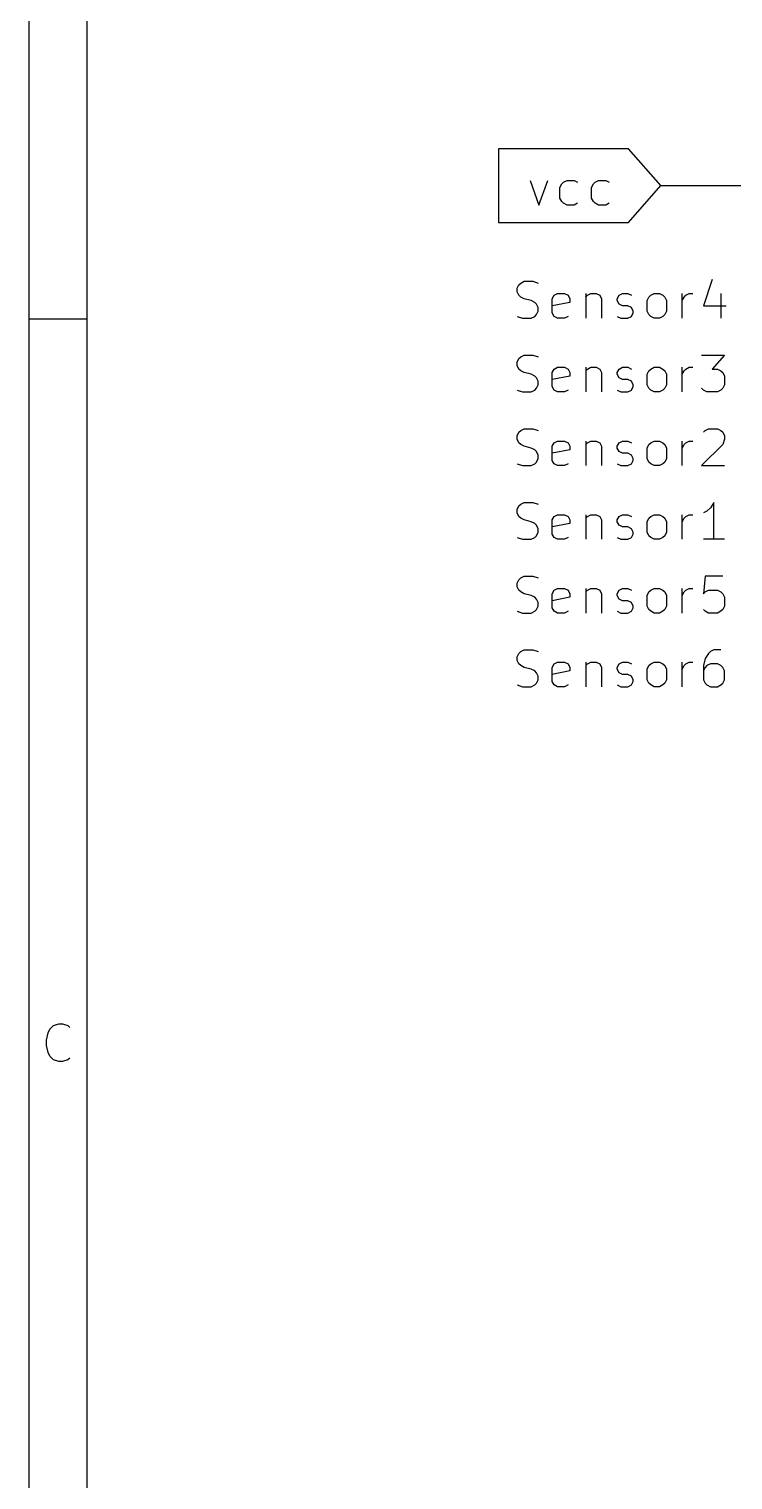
# Model space of a CAD drawing. Extents: x 0.4 to 11.3, y -7.9 to -0.4.
# Drawn here: x 0.394 to 1.348, y -5.906 to -3.938 of the extents above; entities that cross this region are included whole.
import ezdxf

# ---------------------------------------------------------------- set-up
doc = ezdxf.new("R2010")
doc.units = 0
doc.header["$MEASUREMENT"] = 0
for name, color, linetype in [('GRAY1', 251, 'CONTINUOUS'), ('GREEN3', 91, 'CONTINUOUS'), ('RED2', 1, 'CONTINUOUS')]:
    doc.layers.add(name, color=color, linetype=linetype)

msp = doc.modelspace()

# ---------------------------------------------------------------- linework, layer by layer
at = {"layer": 'GRAY1', "linetype": 'CONTINUOUS'}
for p, q in [((1.0554, -4.2893), (1.0578, -4.2846)), ((1.0554, -4.2941), (1.0554, -4.2893)), ((1.0578, -4.2846), (1.0602, -4.2822)), ((1.0602, -4.2822), (1.0649, -4.2798)), ((1.0649, -4.2798), (1.0768, -4.2798)), ((1.0768, -4.2798), (1.084, -4.2822)), ((1.3197, -4.2774), (1.3078, -4.3131)), ((1.0578, -4.2988), (1.0554, -4.2941)), ((1.0602, -4.3012), (1.0578, -4.2988)), ((1.0649, -4.3036), (1.0602, -4.3012)), ((1.0745, -4.306), (1.0649, -4.3036)), ((1.0792, -4.3084), (1.0745, -4.306)), ((1.0816, -4.3108), (1.0792, -4.3084)), ((1.103, -4.3036), (1.1054, -4.2988)), ((1.103, -4.3227), (1.103, -4.3036)), ((1.1268, -4.3084), (1.103, -4.3131)), ((1.1054, -4.2988), (1.1102, -4.2965)), ((1.1102, -4.2965), (1.1197, -4.2965)), ((1.1197, -4.2965), (1.1245, -4.2988)), ((1.1245, -4.2988), (1.1268, -4.3036)), ((1.1268, -4.3036), (1.1268, -4.3084)), ((1.1483, -4.2965), (1.1483, -4.3298)), ((1.1483, -4.3012), (1.1507, -4.2988)), ((1.1507, -4.2988), (1.1554, -4.2965)), ((1.1554, -4.2965), (1.1626, -4.2965)), ((1.1626, -4.2965), (1.1673, -4.2988)), ((1.1673, -4.2988), (1.1697, -4.3036)), ((1.1697, -4.3036), (1.1697, -4.3298)), ((1.1911, -4.3036), (1.1935, -4.2988)), ((1.1911, -4.306), (1.1911, -4.3036)), ((1.1935, -4.3108), (1.1911, -4.306)), ((1.1935, -4.2988), (1.1983, -4.2965)), ((1.1983, -4.2965), (1.2054, -4.2965)), ((1.2054, -4.2965), (1.2102, -4.2988)), ((1.2316, -4.306), (1.234, -4.3012)), ((1.2316, -4.3203), (1.2316, -4.306)), ((1.234, -4.3012), (1.2364, -4.2988)), ((1.2364, -4.2988), (1.2411, -4.2965)), ((1.2411, -4.2965), (1.2483, -4.2965)), ((1.2483, -4.2965), (1.253, -4.2988)), ((1.253, -4.2988), (1.2554, -4.3012)), ((1.2554, -4.3012), (1.2578, -4.306)), ((1.2578, -4.306), (1.2578, -4.3203)), ((1.2792, -4.3298), (1.2792, -4.2965)), ((1.2792, -4.306), (1.2816, -4.3012)), ((1.2816, -4.3012), (1.284, -4.2988)), ((1.284, -4.2988), (1.2887, -4.2965)), ((1.2887, -4.2965), (1.2935, -4.2965)), ((1.3316, -4.2965), (1.3316, -4.3298)), ((1.0554, -4.3274), (1.0626, -4.3298)), ((1.0626, -4.3298), (1.0745, -4.3298)), ((1.0745, -4.3298), (1.0792, -4.3274)), ((1.0792, -4.3274), (1.0816, -4.325)), ((1.084, -4.3155), (1.0816, -4.3108)), ((1.0816, -4.325), (1.084, -4.3203)), ((1.084, -4.3203), (1.084, -4.3155)), ((1.1054, -4.3274), (1.103, -4.3227)), ((1.1102, -4.3298), (1.1054, -4.3274)), ((1.1197, -4.3298), (1.1102, -4.3298)), ((1.1245, -4.3274), (1.1197, -4.3298)), ((1.1911, -4.3274), (1.1959, -4.3298)), ((1.1983, -4.3131), (1.1935, -4.3108)), ((1.1959, -4.3298), (1.2054, -4.3298)), ((1.2054, -4.3131), (1.1983, -4.3131)), ((1.2102, -4.3155), (1.2054, -4.3131)), ((1.2054, -4.3298), (1.2102, -4.3274)), ((1.2126, -4.3203), (1.2102, -4.3155)), ((1.2102, -4.3274), (1.2126, -4.3227)), ((1.2126, -4.3227), (1.2126, -4.3203)), ((1.234, -4.325), (1.2316, -4.3203)), ((1.2364, -4.3274), (1.234, -4.325)), ((1.2411, -4.3298), (1.2364, -4.3274)), ((1.2483, -4.3298), (1.2411, -4.3298)), ((1.253, -4.3274), (1.2483, -4.3298)), ((1.2554, -4.325), (1.253, -4.3274)), ((1.2578, -4.3203), (1.2554, -4.325)), ((1.3078, -4.3131), (1.3387, -4.3131)), ((1.0554, -4.3893), (1.0578, -4.3846)), ((1.0554, -4.3941), (1.0554, -4.3893)), ((1.0578, -4.3846), (1.0602, -4.3822)), ((1.0602, -4.3822), (1.0649, -4.3798)), ((1.0649, -4.3798), (1.0768, -4.3798)), ((1.0768, -4.3798), (1.084, -4.3822)), ((1.3054, -4.3798), (1.3364, -4.3798)), ((1.3364, -4.3798), (1.3197, -4.3988)), ((1.0578, -4.3988), (1.0554, -4.3941)), ((1.0602, -4.4012), (1.0578, -4.3988)), ((1.0649, -4.4036), (1.0602, -4.4012)), ((1.0745, -4.406), (1.0649, -4.4036)), ((1.0792, -4.4084), (1.0745, -4.406)), ((1.0816, -4.4108), (1.0792, -4.4084)), ((1.103, -4.4036), (1.1054, -4.3988)), ((1.103, -4.4227), (1.103, -4.4036)), ((1.1268, -4.4084), (1.103, -4.4131)), ((1.1054, -4.3988), (1.1102, -4.3965)), ((1.1102, -4.3965), (1.1197, -4.3965)), ((1.1197, -4.3965), (1.1245, -4.3988)), ((1.1245, -4.3988), (1.1268, -4.4036)), ((1.1268, -4.4036), (1.1268, -4.4084)), ((1.1483, -4.3965), (1.1483, -4.4298)), ((1.1483, -4.4012), (1.1507, -4.3988)), ((1.1507, -4.3988), (1.1554, -4.3965)), ((1.1554, -4.3965), (1.1626, -4.3965)), ((1.1626, -4.3965), (1.1673, -4.3988)), ((1.1673, -4.3988), (1.1697, -4.4036)), ((1.1697, -4.4036), (1.1697, -4.4298)), ((1.1911, -4.4036), (1.1935, -4.3988)), ((1.1911, -4.406), (1.1911, -4.4036)), ((1.1935, -4.4108), (1.1911, -4.406)), ((1.1935, -4.3988), (1.1983, -4.3965)), ((1.1983, -4.3965), (1.2054, -4.3965)), ((1.2054, -4.3965), (1.2102, -4.3988)), ((1.2316, -4.406), (1.234, -4.4012)), ((1.2316, -4.4203), (1.2316, -4.406)), ((1.234, -4.4012), (1.2364, -4.3988)), ((1.2364, -4.3988), (1.2411, -4.3965)), ((1.2411, -4.3965), (1.2483, -4.3965)), ((1.2483, -4.3965), (1.253, -4.3988)), ((1.253, -4.3988), (1.2554, -4.4012)), ((1.2554, -4.4012), (1.2578, -4.406)), ((1.2578, -4.406), (1.2578, -4.4203)), ((1.2792, -4.4298), (1.2792, -4.3965)), ((1.2792, -4.406), (1.2816, -4.4012)), ((1.2816, -4.4012), (1.284, -4.3988)), ((1.284, -4.3988), (1.2887, -4.3965)), ((1.2887, -4.3965), (1.2935, -4.3965)), ((1.3197, -4.3988), (1.3268, -4.3988)), ((1.3268, -4.3988), (1.3316, -4.4012)), ((1.3316, -4.4012), (1.334, -4.4036)), ((1.334, -4.4036), (1.3364, -4.4084)), ((1.3364, -4.4084), (1.3364, -4.4203)), ((1.0554, -4.4274), (1.0626, -4.4298)), ((1.0745, -4.4298), (1.0792, -4.4274)), ((1.0792, -4.4274), (1.0816, -4.425)), ((1.084, -4.4155), (1.0816, -4.4108)), ((1.0816, -4.425), (1.084, -4.4203)), ((1.084, -4.4203), (1.084, -4.4155)), ((1.1054, -4.4274), (1.103, -4.4227)), ((1.1102, -4.4298), (1.1054, -4.4274)), ((1.1245, -4.4274), (1.1197, -4.4298)), ((1.1911, -4.4274), (1.1959, -4.4298)), ((1.1983, -4.4131), (1.1935, -4.4108)), ((1.2054, -4.4131), (1.1983, -4.4131)), ((1.2102, -4.4155), (1.2054, -4.4131)), ((1.2054, -4.4298), (1.2102, -4.4274)), ((1.2126, -4.4203), (1.2102, -4.4155)), ((1.2102, -4.4274), (1.2126, -4.4227)), ((1.2126, -4.4227), (1.2126, -4.4203)), ((1.234, -4.425), (1.2316, -4.4203)), ((1.2364, -4.4274), (1.234, -4.425)), ((1.2411, -4.4298), (1.2364, -4.4274)), ((1.253, -4.4274), (1.2483, -4.4298)), ((1.2554, -4.425), (1.253, -4.4274)), ((1.2578, -4.4203), (1.2554, -4.425)), ((1.3078, -4.4274), (1.3054, -4.425)), ((1.3126, -4.4298), (1.3078, -4.4274)), ((1.3316, -4.4274), (1.3268, -4.4298)), ((1.334, -4.425), (1.3316, -4.4274)), ((1.3364, -4.4203), (1.334, -4.425)), ((1.0626, -4.4298), (1.0745, -4.4298)), ((1.1197, -4.4298), (1.1102, -4.4298)), ((1.1959, -4.4298), (1.2054, -4.4298)), ((1.2483, -4.4298), (1.2411, -4.4298)), ((1.3268, -4.4298), (1.3126, -4.4298)), ((1.0554, -4.4893), (1.0578, -4.4846)), ((1.0578, -4.4846), (1.0602, -4.4822)), ((1.0602, -4.4822), (1.0649, -4.4798)), ((1.0649, -4.4798), (1.0768, -4.4798)), ((1.0768, -4.4798), (1.084, -4.4822)), ((1.3078, -4.4846), (1.3102, -4.4822)), ((1.3102, -4.4822), (1.3149, -4.4798)), ((1.3149, -4.4798), (1.3268, -4.4798)), ((1.3268, -4.4798), (1.3316, -4.4822)), ((1.3316, -4.4822), (1.334, -4.4846)), ((1.334, -4.4846), (1.3364, -4.4893)), ((1.0554, -4.4941), (1.0554, -4.4893)), ((1.0578, -4.4988), (1.0554, -4.4941)), ((1.0602, -4.5012), (1.0578, -4.4988)), ((1.0649, -4.5036), (1.0602, -4.5012)), ((1.0745, -4.506), (1.0649, -4.5036)), ((1.0792, -4.5084), (1.0745, -4.506)), ((1.103, -4.5036), (1.1054, -4.4988)), ((1.103, -4.5227), (1.103, -4.5036)), ((1.1054, -4.4988), (1.1102, -4.4965)), ((1.1102, -4.4965), (1.1197, -4.4965)), ((1.1197, -4.4965), (1.1245, -4.4988)), ((1.1245, -4.4988), (1.1268, -4.5036)), ((1.1268, -4.5036), (1.1268, -4.5084)), ((1.1483, -4.4965), (1.1483, -4.5298)), ((1.1483, -4.5012), (1.1507, -4.4988)), ((1.1507, -4.4988), (1.1554, -4.4965)), ((1.1554, -4.4965), (1.1626, -4.4965)), ((1.1626, -4.4965), (1.1673, -4.4988)), ((1.1673, -4.4988), (1.1697, -4.5036)), ((1.1697, -4.5036), (1.1697, -4.5298)), ((1.1911, -4.5036), (1.1935, -4.4988)), ((1.1911, -4.506), (1.1911, -4.5036)), ((1.1935, -4.5108), (1.1911, -4.506)), ((1.1935, -4.4988), (1.1983, -4.4965)), ((1.1983, -4.4965), (1.2054, -4.4965)), ((1.2054, -4.4965), (1.2102, -4.4988)), ((1.2316, -4.506), (1.234, -4.5012)), ((1.2316, -4.5203), (1.2316, -4.506)), ((1.234, -4.5012), (1.2364, -4.4988)), ((1.2364, -4.4988), (1.2411, -4.4965)), ((1.2411, -4.4965), (1.2483, -4.4965)), ((1.2483, -4.4965), (1.253, -4.4988)), ((1.253, -4.4988), (1.2554, -4.5012)), ((1.2554, -4.5012), (1.2578, -4.506)), ((1.2578, -4.506), (1.2578, -4.5203)), ((1.2792, -4.5298), (1.2792, -4.4965)), ((1.2792, -4.506), (1.2816, -4.5012)), ((1.2816, -4.5012), (1.284, -4.4988)), ((1.284, -4.4988), (1.2887, -4.4965)), ((1.2887, -4.4965), (1.2935, -4.4965)), ((1.334, -4.5012), (1.3054, -4.5298)), ((1.3364, -4.4941), (1.334, -4.5012)), ((1.3364, -4.4893), (1.3364, -4.4941)), ((1.0816, -4.5108), (1.0792, -4.5084)), ((1.0792, -4.5274), (1.0816, -4.525)), ((1.084, -4.5155), (1.0816, -4.5108)), ((1.0816, -4.525), (1.084, -4.5203)), ((1.084, -4.5203), (1.084, -4.5155)), ((1.1268, -4.5084), (1.103, -4.5131)), ((1.1054, -4.5274), (1.103, -4.5227)), ((1.1983, -4.5131), (1.1935, -4.5108)), ((1.2054, -4.5131), (1.1983, -4.5131)), ((1.2102, -4.5155), (1.2054, -4.5131)), ((1.2126, -4.5203), (1.2102, -4.5155)), ((1.2102, -4.5274), (1.2126, -4.5227)), ((1.2126, -4.5227), (1.2126, -4.5203)), ((1.234, -4.525), (1.2316, -4.5203)), ((1.2364, -4.5274), (1.234, -4.525)), ((1.2554, -4.525), (1.253, -4.5274)), ((1.2578, -4.5203), (1.2554, -4.525)), ((1.0554, -4.5274), (1.0626, -4.5298)), ((1.0626, -4.5298), (1.0745, -4.5298)), ((1.0745, -4.5298), (1.0792, -4.5274)), ((1.1102, -4.5298), (1.1054, -4.5274)), ((1.1197, -4.5298), (1.1102, -4.5298)), ((1.1245, -4.5274), (1.1197, -4.5298)), ((1.1911, -4.5274), (1.1959, -4.5298)), ((1.1959, -4.5298), (1.2054, -4.5298)), ((1.2054, -4.5298), (1.2102, -4.5274)), ((1.2411, -4.5298), (1.2364, -4.5274)), ((1.2483, -4.5298), (1.2411, -4.5298)), ((1.253, -4.5274), (1.2483, -4.5298)), ((1.3054, -4.5298), (1.3364, -4.5298)), ((1.0554, -4.5893), (1.0578, -4.5846)), ((1.0578, -4.5846), (1.0602, -4.5822)), ((1.0602, -4.5822), (1.0649, -4.5798)), ((1.0649, -4.5798), (1.0768, -4.5798)), ((1.0768, -4.5798), (1.084, -4.5822)), ((1.3221, -4.5798), (1.3173, -4.5869)), ((1.3221, -4.6298), (1.3221, -4.5798)), ((1.0554, -4.5941), (1.0554, -4.5893)), ((1.0578, -4.5988), (1.0554, -4.5941)), ((1.0602, -4.6012), (1.0578, -4.5988)), ((1.0649, -4.6036), (1.0602, -4.6012)), ((1.0745, -4.606), (1.0649, -4.6036)), ((1.103, -4.6036), (1.1054, -4.5988)), ((1.103, -4.6227), (1.103, -4.6036)), ((1.1054, -4.5988), (1.1102, -4.5965)), ((1.1102, -4.5965), (1.1197, -4.5965)), ((1.1197, -4.5965), (1.1245, -4.5988)), ((1.1245, -4.5988), (1.1268, -4.6036)), ((1.1268, -4.6036), (1.1268, -4.6084)), ((1.1483, -4.5965), (1.1483, -4.6298)), ((1.1483, -4.6012), (1.1507, -4.5988)), ((1.1507, -4.5988), (1.1554, -4.5965)), ((1.1554, -4.5965), (1.1626, -4.5965)), ((1.1626, -4.5965), (1.1673, -4.5988)), ((1.1673, -4.5988), (1.1697, -4.6036)), ((1.1697, -4.6036), (1.1697, -4.6298)), ((1.1911, -4.6036), (1.1935, -4.5988)), ((1.1911, -4.606), (1.1911, -4.6036)), ((1.1935, -4.5988), (1.1983, -4.5965)), ((1.1983, -4.5965), (1.2054, -4.5965)), ((1.2054, -4.5965), (1.2102, -4.5988)), ((1.2316, -4.606), (1.234, -4.6012)), ((1.234, -4.6012), (1.2364, -4.5988)), ((1.2364, -4.5988), (1.2411, -4.5965)), ((1.2411, -4.5965), (1.2483, -4.5965)), ((1.2483, -4.5965), (1.253, -4.5988)), ((1.253, -4.5988), (1.2554, -4.6012)), ((1.2554, -4.6012), (1.2578, -4.606)), ((1.2792, -4.6298), (1.2792, -4.5965)), ((1.2792, -4.606), (1.2816, -4.6012)), ((1.2816, -4.6012), (1.284, -4.5988)), ((1.284, -4.5988), (1.2887, -4.5965)), ((1.2887, -4.5965), (1.2935, -4.5965)), ((1.3126, -4.5917), (1.3078, -4.5941)), ((1.3173, -4.5869), (1.3126, -4.5917)), ((1.0792, -4.6084), (1.0745, -4.606)), ((1.0816, -4.6108), (1.0792, -4.6084)), ((1.0792, -4.6274), (1.0816, -4.625)), ((1.084, -4.6155), (1.0816, -4.6108)), ((1.0816, -4.625), (1.084, -4.6203)), ((1.084, -4.6203), (1.084, -4.6155)), ((1.1268, -4.6084), (1.103, -4.6131)), ((1.1054, -4.6274), (1.103, -4.6227)), ((1.1935, -4.6108), (1.1911, -4.606)), ((1.1983, -4.6131), (1.1935, -4.6108)), ((1.2054, -4.6131), (1.1983, -4.6131)), ((1.2102, -4.6155), (1.2054, -4.6131)), ((1.2126, -4.6203), (1.2102, -4.6155)), ((1.2102, -4.6274), (1.2126, -4.6227)), ((1.2126, -4.6227), (1.2126, -4.6203)), ((1.2316, -4.6203), (1.2316, -4.606)), ((1.234, -4.625), (1.2316, -4.6203)), ((1.2364, -4.6274), (1.234, -4.625)), ((1.2554, -4.625), (1.253, -4.6274)), ((1.2578, -4.6203), (1.2554, -4.625)), ((1.2578, -4.606), (1.2578, -4.6203)), ((1.0554, -4.6274), (1.0626, -4.6298)), ((1.0626, -4.6298), (1.0745, -4.6298)), ((1.0745, -4.6298), (1.0792, -4.6274)), ((1.1102, -4.6298), (1.1054, -4.6274)), ((1.1197, -4.6298), (1.1102, -4.6298)), ((1.1245, -4.6274), (1.1197, -4.6298)), ((1.1911, -4.6274), (1.1959, -4.6298)), ((1.1959, -4.6298), (1.2054, -4.6298)), ((1.2054, -4.6298), (1.2102, -4.6274)), ((1.2411, -4.6298), (1.2364, -4.6274)), ((1.2483, -4.6298), (1.2411, -4.6298)), ((1.253, -4.6274), (1.2483, -4.6298)), ((1.3364, -4.6298), (1.3078, -4.6298)), ((1.0554, -4.6893), (1.0578, -4.6846)), ((1.0578, -4.6846), (1.0602, -4.6822)), ((1.0602, -4.6822), (1.0649, -4.6798)), ((1.0649, -4.6798), (1.0768, -4.6798)), ((1.0768, -4.6798), (1.084, -4.6822)), ((1.3102, -4.6798), (1.3078, -4.7036)), ((1.334, -4.6798), (1.3102, -4.6798)), ((1.0554, -4.6941), (1.0554, -4.6893)), ((1.0578, -4.6988), (1.0554, -4.6941)), ((1.0602, -4.7012), (1.0578, -4.6988)), ((1.0649, -4.7036), (1.0602, -4.7012)), ((1.0745, -4.706), (1.0649, -4.7036)), ((1.103, -4.7036), (1.1054, -4.6988)), ((1.103, -4.7227), (1.103, -4.7036)), ((1.1054, -4.6988), (1.1102, -4.6965)), ((1.1102, -4.6965), (1.1197, -4.6965)), ((1.1197, -4.6965), (1.1245, -4.6988)), ((1.1245, -4.6988), (1.1268, -4.7036)), ((1.1268, -4.7036), (1.1268, -4.7084)), ((1.1483, -4.6965), (1.1483, -4.7298)), ((1.1483, -4.7012), (1.1507, -4.6988)), ((1.1507, -4.6988), (1.1554, -4.6965)), ((1.1554, -4.6965), (1.1626, -4.6965)), ((1.1626, -4.6965), (1.1673, -4.6988)), ((1.1673, -4.6988), (1.1697, -4.7036)), ((1.1697, -4.7036), (1.1697, -4.7298)), ((1.1911, -4.7036), (1.1935, -4.6988)), ((1.1911, -4.706), (1.1911, -4.7036)), ((1.1935, -4.6988), (1.1983, -4.6965)), ((1.1983, -4.6965), (1.2054, -4.6965)), ((1.2054, -4.6965), (1.2102, -4.6988)), ((1.2316, -4.706), (1.234, -4.7012)), ((1.234, -4.7012), (1.2364, -4.6988)), ((1.2364, -4.6988), (1.2411, -4.6965)), ((1.2411, -4.6965), (1.2483, -4.6965)), ((1.2483, -4.6965), (1.253, -4.6988)), ((1.253, -4.6988), (1.2554, -4.7012)), ((1.2554, -4.7012), (1.2578, -4.706)), ((1.2792, -4.7298), (1.2792, -4.6965)), ((1.2792, -4.706), (1.2816, -4.7012)), ((1.2816, -4.7012), (1.284, -4.6988)), ((1.284, -4.6988), (1.2887, -4.6965)), ((1.2887, -4.6965), (1.2935, -4.6965)), ((1.3078, -4.7036), (1.3102, -4.7012)), ((1.3102, -4.7012), (1.3149, -4.6988)), ((1.3149, -4.6988), (1.3268, -4.6988)), ((1.3268, -4.6988), (1.3316, -4.7012)), ((1.3316, -4.7012), (1.334, -4.7036)), ((1.334, -4.7036), (1.3364, -4.7084)), ((1.0792, -4.7084), (1.0745, -4.706)), ((1.0816, -4.7108), (1.0792, -4.7084)), ((1.084, -4.7155), (1.0816, -4.7108)), ((1.0816, -4.725), (1.084, -4.7203)), ((1.084, -4.7203), (1.084, -4.7155)), ((1.1268, -4.7084), (1.103, -4.7131)), ((1.1054, -4.7274), (1.103, -4.7227)), ((1.1935, -4.7108), (1.1911, -4.706)), ((1.1983, -4.7131), (1.1935, -4.7108)), ((1.2054, -4.7131), (1.1983, -4.7131)), ((1.2102, -4.7155), (1.2054, -4.7131)), ((1.2126, -4.7203), (1.2102, -4.7155)), ((1.2102, -4.7274), (1.2126, -4.7227)), ((1.2126, -4.7227), (1.2126, -4.7203)), ((1.2316, -4.7203), (1.2316, -4.706)), ((1.234, -4.725), (1.2316, -4.7203)), ((1.2578, -4.7203), (1.2554, -4.725)), ((1.2578, -4.706), (1.2578, -4.7203)), ((1.3364, -4.7203), (1.334, -4.725)), ((1.3364, -4.7084), (1.3364, -4.7203)), ((1.0554, -4.7274), (1.0626, -4.7298)), ((1.0626, -4.7298), (1.0745, -4.7298)), ((1.0745, -4.7298), (1.0792, -4.7274)), ((1.0792, -4.7274), (1.0816, -4.725)), ((1.1102, -4.7298), (1.1054, -4.7274)), ((1.1197, -4.7298), (1.1102, -4.7298)), ((1.1245, -4.7274), (1.1197, -4.7298)), ((1.1911, -4.7274), (1.1959, -4.7298)), ((1.1959, -4.7298), (1.2054, -4.7298)), ((1.2054, -4.7298), (1.2102, -4.7274)), ((1.2364, -4.7274), (1.234, -4.725)), ((1.2411, -4.7298), (1.2364, -4.7274)), ((1.2483, -4.7298), (1.2411, -4.7298)), ((1.253, -4.7274), (1.2483, -4.7298)), ((1.2554, -4.725), (1.253, -4.7274)), ((1.3102, -4.7274), (1.3078, -4.725)), ((1.3149, -4.7298), (1.3102, -4.7274)), ((1.3268, -4.7298), (1.3149, -4.7298)), ((1.3316, -4.7274), (1.3268, -4.7298)), ((1.334, -4.725), (1.3316, -4.7274)), ((1.0578, -4.7846), (1.0602, -4.7822)), ((1.0602, -4.7822), (1.0649, -4.7798)), ((1.0649, -4.7798), (1.0768, -4.7798)), ((1.0768, -4.7798), (1.084, -4.7822)), ((1.3173, -4.7822), (1.3149, -4.7846)), ((1.3221, -4.7798), (1.3173, -4.7822)), ((1.3316, -4.7798), (1.3221, -4.7798)), ((1.0554, -4.7893), (1.0578, -4.7846)), ((1.0554, -4.7941), (1.0554, -4.7893)), ((1.0578, -4.7988), (1.0554, -4.7941)), ((1.0602, -4.8012), (1.0578, -4.7988)), ((1.0649, -4.8036), (1.0602, -4.8012)), ((1.103, -4.8036), (1.1054, -4.7988)), ((1.1054, -4.7988), (1.1102, -4.7965)), ((1.1102, -4.7965), (1.1197, -4.7965)), ((1.1197, -4.7965), (1.1245, -4.7988)), ((1.1245, -4.7988), (1.1268, -4.8036)), ((1.1483, -4.7965), (1.1483, -4.8298)), ((1.1483, -4.8012), (1.1507, -4.7988)), ((1.1507, -4.7988), (1.1554, -4.7965)), ((1.1554, -4.7965), (1.1626, -4.7965)), ((1.1626, -4.7965), (1.1673, -4.7988)), ((1.1673, -4.7988), (1.1697, -4.8036)), ((1.1911, -4.8036), (1.1935, -4.7988)), ((1.1935, -4.7988), (1.1983, -4.7965)), ((1.1983, -4.7965), (1.2054, -4.7965)), ((1.2054, -4.7965), (1.2102, -4.7988)), ((1.2316, -4.806), (1.234, -4.8012)), ((1.234, -4.8012), (1.2364, -4.7988)), ((1.2364, -4.7988), (1.2411, -4.7965)), ((1.2411, -4.7965), (1.2483, -4.7965)), ((1.2483, -4.7965), (1.253, -4.7988)), ((1.253, -4.7988), (1.2554, -4.8012)), ((1.2554, -4.8012), (1.2578, -4.806)), ((1.2792, -4.8298), (1.2792, -4.7965)), ((1.2792, -4.806), (1.2816, -4.8012)), ((1.2816, -4.8012), (1.284, -4.7988)), ((1.284, -4.7988), (1.2887, -4.7965)), ((1.2887, -4.7965), (1.2935, -4.7965)), ((1.3102, -4.7917), (1.3078, -4.8012)), ((1.3078, -4.8012), (1.3078, -4.8203)), ((1.3149, -4.7846), (1.3102, -4.7917)), ((1.3126, -4.8012), (1.3102, -4.8036)), ((1.3173, -4.7988), (1.3126, -4.8012)), ((1.3268, -4.7988), (1.3173, -4.7988)), ((1.3316, -4.8012), (1.3268, -4.7988)), ((1.334, -4.8036), (1.3316, -4.8012)), ((1.0745, -4.806), (1.0649, -4.8036)), ((1.0792, -4.8084), (1.0745, -4.806)), ((1.0816, -4.8108), (1.0792, -4.8084)), ((1.084, -4.8155), (1.0816, -4.8108)), ((1.0816, -4.825), (1.084, -4.8203)), ((1.084, -4.8203), (1.084, -4.8155)), ((1.103, -4.8227), (1.103, -4.8036)), ((1.1268, -4.8084), (1.103, -4.8131)), ((1.1268, -4.8036), (1.1268, -4.8084)), ((1.1697, -4.8036), (1.1697, -4.8298)), ((1.1911, -4.806), (1.1911, -4.8036)), ((1.1935, -4.8108), (1.1911, -4.806)), ((1.1983, -4.8131), (1.1935, -4.8108)), ((1.2054, -4.8131), (1.1983, -4.8131)), ((1.2102, -4.8155), (1.2054, -4.8131)), ((1.2126, -4.8203), (1.2102, -4.8155)), ((1.2126, -4.8227), (1.2126, -4.8203)), ((1.2316, -4.8203), (1.2316, -4.806)), ((1.234, -4.825), (1.2316, -4.8203)), ((1.2578, -4.8203), (1.2554, -4.825)), ((1.2578, -4.806), (1.2578, -4.8203)), ((1.3102, -4.8036), (1.3078, -4.8084)), ((1.3078, -4.8203), (1.3102, -4.825)), ((1.3364, -4.8084), (1.334, -4.8036)), ((1.334, -4.825), (1.3364, -4.8203)), ((1.3364, -4.8203), (1.3364, -4.8084)), ((1.0554, -4.8274), (1.0626, -4.8298)), ((1.0626, -4.8298), (1.0745, -4.8298)), ((1.0745, -4.8298), (1.0792, -4.8274)), ((1.0792, -4.8274), (1.0816, -4.825)), ((1.1054, -4.8274), (1.103, -4.8227)), ((1.1102, -4.8298), (1.1054, -4.8274)), ((1.1197, -4.8298), (1.1102, -4.8298)), ((1.1245, -4.8274), (1.1197, -4.8298)), ((1.1911, -4.8274), (1.1959, -4.8298)), ((1.1959, -4.8298), (1.2054, -4.8298)), ((1.2054, -4.8298), (1.2102, -4.8274)), ((1.2102, -4.8274), (1.2126, -4.8227)), ((1.2364, -4.8274), (1.234, -4.825)), ((1.2411, -4.8298), (1.2364, -4.8274)), ((1.2483, -4.8298), (1.2411, -4.8298)), ((1.253, -4.8274), (1.2483, -4.8298)), ((1.2554, -4.825), (1.253, -4.8274)), ((1.3102, -4.825), (1.3126, -4.8274)), ((1.3126, -4.8274), (1.3173, -4.8298)), ((1.3173, -4.8298), (1.3268, -4.8298)), ((1.3268, -4.8298), (1.3316, -4.8274)), ((1.3316, -4.8274), (1.334, -4.825))]:
    msp.add_line(p, q, dxfattribs=at)
at = {"layer": 'GREEN3', "linetype": 'CONTINUOUS'}
msp.add_line((1.25, -4.15), (1.65, -4.15), dxfattribs=at)
at = {"layer": 'RED2', "linetype": 'CONTINUOUS'}
for p, q in [((0.3937, -7.8743), (0.3937, -0.3937)), ((0.4724, -7.7956), (0.4724, -0.4724)), ((1.2062, -4.1), (1.0299, -4.1)), ((1.0299, -4.1), (1.0299, -4.15)), ((1.25, -4.15), (1.2062, -4.1)), ((1.0299, -4.15), (1.0299, -4.2)), ((1.073, -4.143), (1.0849, -4.1764)), ((1.0849, -4.1764), (1.0968, -4.143)), ((1.1134, -4.1526), (1.1158, -4.1478)), ((1.1134, -4.1669), (1.1134, -4.1526)), ((1.1158, -4.1478), (1.1182, -4.1454)), ((1.1182, -4.1454), (1.123, -4.143)), ((1.123, -4.143), (1.1325, -4.143)), ((1.1325, -4.143), (1.1373, -4.1454)), ((1.1563, -4.1526), (1.1587, -4.1478)), ((1.1563, -4.1669), (1.1563, -4.1526)), ((1.1587, -4.1478), (1.1611, -4.1454)), ((1.1611, -4.1454), (1.1658, -4.143)), ((1.1658, -4.143), (1.1754, -4.143)), ((1.1754, -4.143), (1.1801, -4.1454)), ((1.2062, -4.2), (1.25, -4.15)), ((1.1158, -4.1716), (1.1134, -4.1669)), ((1.1182, -4.174), (1.1158, -4.1716)), ((1.1587, -4.1716), (1.1563, -4.1669)), ((1.1611, -4.174), (1.1587, -4.1716)), ((1.123, -4.1764), (1.1182, -4.174)), ((1.1325, -4.1764), (1.123, -4.1764)), ((1.1373, -4.174), (1.1325, -4.1764)), ((1.1658, -4.1764), (1.1611, -4.174)), ((1.1754, -4.1764), (1.1658, -4.1764)), ((1.1801, -4.174), (1.1754, -4.1764)), ((1.0299, -4.2), (1.2062, -4.2)), ((0.3937, -4.3307), (0.4724, -4.3307)), ((0.4197, -5.2993), (0.4221, -5.2945)), ((0.4221, -5.2945), (0.427, -5.2896)), ((0.427, -5.2896), (0.4343, -5.2872)), ((0.4343, -5.2872), (0.4392, -5.2872)), ((0.4392, -5.2872), (0.4465, -5.2896)), ((0.4465, -5.2896), (0.4489, -5.292)), ((0.4172, -5.3091), (0.4197, -5.2993)), ((0.4172, -5.3164), (0.4172, -5.3091)), ((0.4197, -5.3261), (0.4172, -5.3164)), ((0.4221, -5.331), (0.4197, -5.3261)), ((0.427, -5.3359), (0.4221, -5.331)), ((0.4489, -5.3335), (0.4465, -5.3359)), ((0.4343, -5.3383), (0.427, -5.3359)), ((0.4392, -5.3383), (0.4343, -5.3383)), ((0.4465, -5.3359), (0.4392, -5.3383))]:
    msp.add_line(p, q, dxfattribs=at)

doc.saveas('drawing.dxf')
